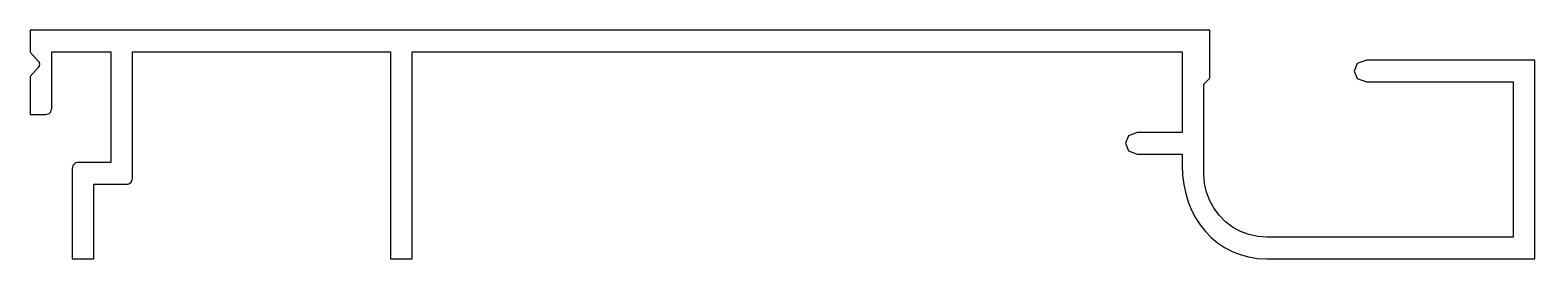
# Model space of a CAD drawing. Extents: x 44 to 169, y 125 to 144.
import ezdxf

# ---------------------------------------------------------------- set-up
doc = ezdxf.new("R2010")
doc.units = 0
doc.layers.add('LAYER_1', color=7, linetype='CONTINUOUS')

msp = doc.modelspace()

# ---------------------------------------------------------------- linework, layer by layer
at = {"layer": 'LAYER_1', "color": 39, "linetype": 'CONTINUOUS'}
msp.add_lwpolyline([(135.51, 133.97), (139.26, 133.97), (139.26, 133.02), (139.29, 132.23), (139.39, 131.46), (139.55, 130.72), (139.76, 130.01), (140.04, 129.33), (140.37, 128.7), (140.75, 128.1), (141.19, 127.55), (141.67, 127.05), (142.2, 126.6), (142.78, 126.22), (143.41, 125.89), (144.07, 125.63), (144.78, 125.44), (145.52, 125.32), (146.3, 125.28), (168.56, 125.28), (168.56, 141.78), (154.56, 141.78), (153.8, 141.5), (153.55, 140.88), (153.8, 140.26), (154.56, 139.98), (166.76, 139.98), (166.76, 127.07), (146.31, 127.07), (145.53, 127.13), (144.8, 127.29), (144.1, 127.56), (143.45, 127.92), (142.87, 128.36), (142.35, 128.88), (141.91, 129.47), (141.55, 130.11), (141.28, 130.81), (141.12, 131.55), (141.06, 132.32), (141.06, 139.78), (141.56, 140.28), (141.56, 144.28), (43.56, 144.28), (43.56, 142.45), (44.23, 141.71, -0.38404), (44.23, 141.18), (43.56, 140.43), (43.56, 137.28), (44.86, 137.28, 0.414214), (45.36, 137.78), (45.36, 142.48), (50.26, 142.48), (50.26, 133.28), (47.56, 133.28, 0.414214), (47.06, 132.78), (47.06, 125.28), (48.86, 125.28), (48.86, 131.48), (51.56, 131.48, 0.414214), (52.06, 131.98), (52.06, 142.48), (73.5, 142.48), (73.5, 125.28), (75.3, 125.28), (75.3, 142.48), (139.26, 142.48), (139.26, 135.78), (135.51, 135.78), (134.79, 135.5), (134.55, 134.88), (134.79, 134.26)], format="xyb", close=True, dxfattribs=at)

doc.saveas('drawing.dxf')
